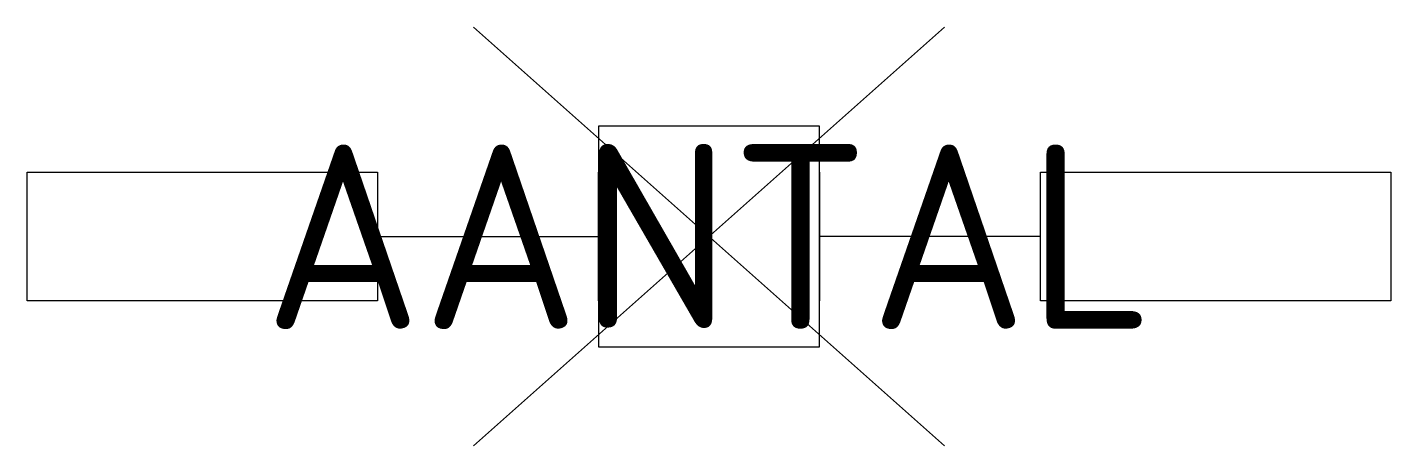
# Model space of a CAD drawing. Extents: x -9.2 to 9.2, y -2.8 to 2.8.
import ezdxf
from ezdxf.enums import TextEntityAlignment as Align

# ---------------------------------------------------------------- set-up
doc = ezdxf.new("R2010")
doc.units = 0
doc.styles.add('NLCS-ISO', font='NLCS-ISO.ttf')

msp = doc.modelspace()

# ---------------------------------------------------------------- linework, layer by layer
for p, q in [((-3.195, -2.841), (3.195, 2.841)), ((-3.195, 2.841), (3.195, -2.841))]:
    msp.add_line(p, q)
at = {"flags": 128}
for points in [[(-1.5, 1.5), (-1.5, -1.5), (1.5, -1.5), (1.5, 1.5)], [(-4.5, -0.875), (-9.25, -0.875), (-9.25, 0.875), (-4.5, 0.875)], [(4.5, 0.875), (9.25, 0.875), (9.25, -0.875), (4.5, -0.875)]]:
    msp.add_lwpolyline(points, close=True, dxfattribs=at)
for points in [[(-1.5, -0.875), (-1.5, 0.875)], [(1.5, 0.875), (1.5, -0.875)], [(-4.5, 0), (-1.5, 0)], [(4.5, 0), (1.5, 0)]]:
    msp.add_lwpolyline(points, dxfattribs=at)

# ---------------------------------------------------------------- texts
at = {"style": 'NLCS-ISO'}
msp.add_attdef('AANTAL', text='', height=2.5, dxfattribs=at).set_placement((0, 0), align=Align.MIDDLE)

doc.saveas('drawing.dxf')
